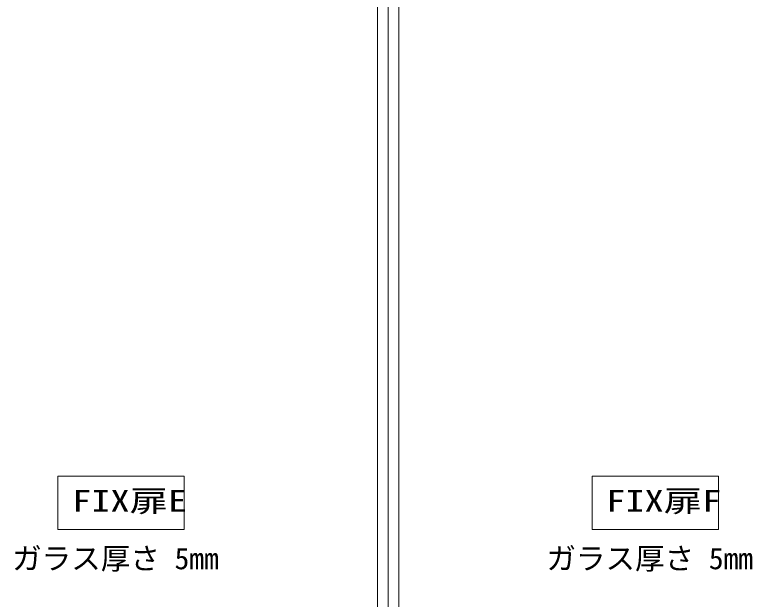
# Model space of a CAD drawing. Units: millimetres, scale not verified. Extents: x -6062 to 6062, y -3045 to 3045.
# Drawn here: x -3687 to -2578, y -952 to -73 of the extents above; entities that cross this region are included whole.
import ezdxf
from ezdxf.enums import TextEntityAlignment as Align

# ---------------------------------------------------------------- set-up
doc = ezdxf.new("R2010")
doc.units = ezdxf.units.MM
doc.header["$LTSCALE"] = 20
doc.linetypes.add('DOUBLE_CHAIN1', pattern=[8.8, 5, -1, 0.6, -0.6, 0.6, -1])
doc.layers.add('0-0_2寸法-3', color=7, linetype='Continuous', lineweight=9)
doc.layers.add('0-3_3一般', color=7, linetype='Continuous', lineweight=9)
doc.styles.add('ＭＳ ゴシック', font='')
doc.styles.get('ＭＳ ゴシック').set_extended_font_data('MS Gothic')

# ---------------------------------------------------------------- blocks, each defined once
blk = doc.blocks.new('グループ-64')
at = {"layer": '0-3_3一般'}
for p, q in [((-26760, -40000), (-26760, 7000)), ((-27080, 6840), (-27080, -40000)), ((-26760, -40000), (-26760, 6840)), ((-26760, 6840), (-26760, -40000)), ((-26440, -40000), (-26440, 6840))]:
    blk.add_line(p, q, dxfattribs=at)
at = {"layer": '0-3_3一般', "linetype": 'DOUBLE_CHAIN1'}
for p, q in [((-27080, -9200), (-27080, -9520)), ((-26440, -9520), (-26440, -9200))]:
    blk.add_line(p, q, dxfattribs=at)

msp = doc.modelspace()

# ---------------------------------------------------------------- linework, layer by layer
at = {"layer": '0-0_2寸法-3'}
for points in [[(-3622, -767), (-3432, -767), (-3432, -847), (-3622, -847)], [(-2819, -767), (-2629, -767), (-2629, -847), (-2819, -847)]]:
    msp.add_lwpolyline(points, close=True, dxfattribs=at)

# ---------------------------------------------------------------- block references
at = {"layer": '0-3_3一般', "xscale": 0.05, "yscale": 0.05}
msp.add_blockref('グループ-64', (-1787.5, 0), dxfattribs=at)

# ---------------------------------------------------------------- texts
at = {"layer": '0-0_2寸法-3', "style": 'ＭＳ ゴシック', "width": 1.3}
for s, p in [('FIX扉E', (-3600.61, -829.87)), ('FIX扉F', (-2797.89, -829.87))]:
    msp.add_text(s, height=32.55, dxfattribs=at).set_placement(p, align=Align.BOTTOM_LEFT)
at = {"layer": '0-0_2寸法-3', "style": 'ＭＳ ゴシック'}
for p in [(-3690.79, -916.45), (-2887.79, -916.45)]:
    msp.add_text('ガラス厚さ 5mm', height=32.55, dxfattribs=at).set_placement(p, align=Align.BOTTOM_LEFT)

doc.saveas('drawing.dxf')
